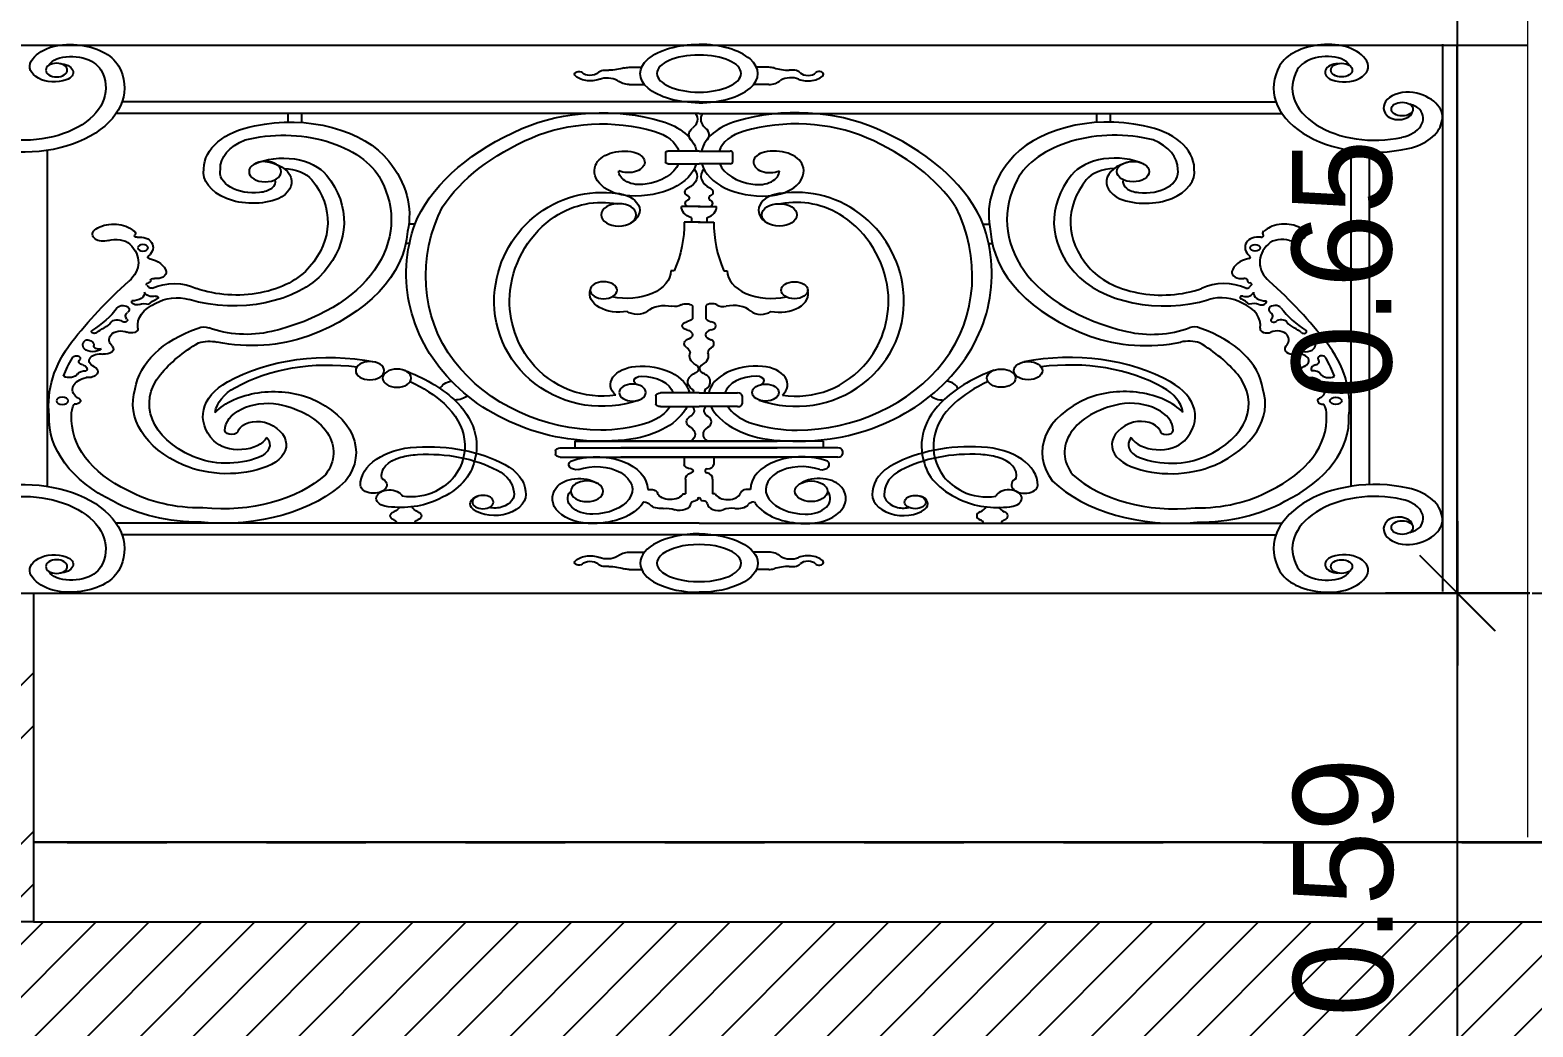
# Model space of a CAD drawing. Extents: x 185 to 567, y -69 to 170.
# Drawn here: x 247.419 to 248.928, y 141.582 to 142.583 of the extents above; entities that cross this region are included whole.
import ezdxf

# ---------------------------------------------------------------- set-up
doc = ezdxf.new("R2010")
doc.units = 0
doc.header["$LTSCALE"] = 0.25
doc.header["$MEASUREMENT"] = 0
doc.header["$PDMODE"] = 35
doc.header["$PDSIZE"] = -1
for name, pattern in [('DOT2', [0.125, 0, -0.125]), ('HIDDEN', [9.525, 6.35, -3.175]), ('LEVELS 2$0$DOT2', [0.125, 0, -0.125])]:
    doc.linetypes.add(name, pattern=pattern)
doc.layers.get('0').update_dxf_attribs({"linetype": 'CONTINUOUS'})
doc.layers.get('Defpoints').update_dxf_attribs({"linetype": 'CONTINUOUS'})
for name, color, linetype in [('A-DR', 3, 'CONTINUOUS'), ('A-ELV 2', 21, 'CONTINUOUS'), ('A-FORGEE', 1, 'CONTINUOUS'), ('A-HAT', 1, 'CONTINUOUS'), ('A-IDM', 221, 'CONTINUOUS'), ('A-SEC', 11, 'CONTINUOUS'), ('A-SECHAT', 8, 'CONTINUOUS'), ('A-SECLAS', 94, 'CONTINUOUS'), ('A-WLSEC', 7, 'CONTINUOUS'), ('LEVELS 2$0$A-HATCH', 112, 'CONTINUOUS')]:
    doc.layers.add(name, color=color, linetype=linetype)
doc.styles.add('XARAB', font='xarab.shx')
doc.dimstyles.new('DIM50', dxfattribs={"dimtxt": 0.1, "dimasz": 0.06, "dimexe": 0.1, "dimexo": 0, "dimgap": 0.05, "dimtad": 1, "dimzin": 3, "dimdsep": 46, "dimtxsty": 'XARAB', "dimblk": 'DTICK', "dimcen": 0.09, "dimclrd": 256, "dimclre": 5, "dimclrt": 3, "dimadec": 0, "dimazin": 3, "dimtfac": 1, "dimtix": 1, "dimtmove": 2, "dimatfit": 0, "dimldrblk": 'DTICK', "dimfxl": 0.15, "dimtolj": 1, "dimtzin": 3, "dimlwd": -3, "dimlwe": -3, "dimarcsym": 0})

# ---------------------------------------------------------------- blocks, each defined once
blk = doc.blocks.new('LEVELS 2')
at = {"layer": 'LEVELS 2$0$A-HATCH', "linetype": 'LEVELS 2$0$DOT2', "ltscale": 2}
blk.add_line((189.3891, 40.672, 0), (204.6446, 40.672, 0), dxfattribs=at)
blk = doc.blocks.new('slid')
at = {"linetype": 'HIDDEN', "lineweight": 0}
blk.add_line((0, -2.15, 0), (0, 0.045, 0), dxfattribs=at)
blk = doc.blocks.new('A$C50FD488D')
for p, q in [((1.18136, -0.09984), (1.18136, -0.64928)), ((1.19102, -0.64825), (1.19102, -0.10089)), ((0.65482, -0.123), (0.6628, -0.123)), ((0.74518, -0.123), (0.7372, -0.123)), ((0.65482, -0.14034), (0.66468, -0.14034)), ((0.74518, -0.14034), (0.73532, -0.14034)), ((0.7, -0.15777), (0.32637, -0.15777)), ((0.7, -0.15777), (1.07363, -0.15777)), ((0.7, -0.16936), (0.32253, -0.16936)), ((0.43378, -0.16936), (0.43378, -0.17803)), ((0.44259, -0.16936), (0.44259, -0.17839)), ((0.7, -0.16936), (1.07747, -0.16936)), ((0.95741, -0.16936), (0.95741, -0.17839)), ((0.96622, -0.16936), (0.96622, -0.17803)), ((0.27787, -0.20638), (0.27787, -0.54362)), ((0.6783, -0.20866), (0.6783, -0.21829)), ((0.7, -0.20721), (0.67977, -0.20721)), ((0.7, -0.20721), (0.72023, -0.20721)), ((0.7217, -0.20866), (0.7217, -0.21829)), ((1.12213, -0.20638), (1.12213, -0.54362)), ((1.13388, -0.20809), (1.13388, -0.54191)), ((0.67977, -0.21974), (0.7, -0.21974)), ((0.72023, -0.21974), (0.7, -0.21974)), ((0.70062, -0.26266), (0.68868, -0.26266)), ((0.69938, -0.26266), (0.71132, -0.26266)), ((0.5161, -0.28044), (0.51206, -0.28044)), ((0.70062, -0.27835), (0.6904, -0.27835)), ((0.69504, -0.2742), (0.69504, -0.27835)), ((0.69938, -0.27835), (0.7096, -0.27835)), ((0.70496, -0.2742), (0.70496, -0.27835)), ((0.8839, -0.28044), (0.88794, -0.28044)), ((0.51252, -0.29974), (0.51017, -0.29974)), ((0.88748, -0.29974), (0.88983, -0.29974)), ((0.68394, -0.32715), (0.68183, -0.32715)), ((0.71606, -0.32715), (0.71817, -0.32715)), ((0.69569, -0.36231), (0.69569, -0.37537)), ((0.70431, -0.36231), (0.70431, -0.37537)), ((0.6721, -0.45275), (0.6721, -0.46065)), ((0.7, -0.44985), (0.67504, -0.44985)), ((0.7, -0.44985), (0.72496, -0.44985)), ((0.7279, -0.45275), (0.7279, -0.46065)), ((0.67504, -0.46354), (0.7, -0.46354)), ((0.72496, -0.46354), (0.7, -0.46354)), ((0.61006, -0.5051), (0.7, -0.5051)), ((0.61961, -0.49837), (0.7, -0.49837)), ((0.61961, -0.49837), (0.61961, -0.5051)), ((0.7, -0.49837), (0.64933, -0.49837)), ((0.7, -0.5051), (0.64933, -0.5051)), ((0.7, -0.49837), (0.75067, -0.49837)), ((0.78039, -0.49837), (0.7, -0.49837)), ((0.7, -0.5051), (0.75067, -0.5051)), ((0.78994, -0.5051), (0.7, -0.5051)), ((0.78039, -0.49837), (0.78039, -0.5051)), ((0.60712, -0.508), (0.60712, -0.51129)), ((0.61006, -0.51418), (0.7, -0.51418)), ((0.7, -0.51418), (0.64933, -0.51418)), ((0.6904, -0.51418), (0.6904, -0.52157)), ((0.7, -0.51418), (0.75067, -0.51418)), ((0.78994, -0.51418), (0.7, -0.51418)), ((0.7096, -0.51418), (0.7096, -0.52157)), ((0.79288, -0.508), (0.79288, -0.51129)), ((0.69129, -0.53649), (0.69129, -0.55113)), ((0.70871, -0.53649), (0.70871, -0.55113)), ((0.68964, -0.55113), (0.69129, -0.55113)), ((0.71036, -0.55113), (0.70871, -0.55113)), ((0.7, -0.58064), (0.32253, -0.58064)), ((0.7, -0.58064), (1.07747, -0.58064)), ((0.7, -0.59223), (0.32637, -0.59223)), ((0.7, -0.59223), (1.07363, -0.59223)), ((0.65482, -0.60966), (0.66468, -0.60966)), ((0.74518, -0.60966), (0.73532, -0.60966)), ((0.65482, -0.627), (0.6628, -0.627)), ((0.74518, -0.627), (0.7372, -0.627))]:
    blk.add_line(p, q)
at = {"extrusion": (0, 0, -1)}
for centre, major_axis, ratio, start_param, end_param in [((0.29208, -0.12577), (-0.02613, 0), 0.986193, 0.359204, 1.773868), ((0.29336, -0.13245), (-0.03261, 0), 0.986193, 1.693369, 2.794993), ((0.7, -0.12934), (-0.0381, 0), 0.770201, 4.712389, 7.853982), ((0.28234, -0.12216), (0.01573, 0), 0.986193, 1.044957, 3.500797), ((0.29208, -0.12577), (0.01401, 0), 0.986193, 3.500797, 4.101526), ((0.29336, -0.13245), (0.02049, 0), 0.986193, 4.240292, 5.936586), ((0.7, -0.12934), (-0.02725, 0.00032), 0.684091, 4.704331, 7.845923), ((0.28579, -0.12802), (-0.00887, 0), 0.986193, 1.609909, 4.186549), ((0.26246, -0.14359), (-0.05339, 0), 0.986193, 2.793121, 3.920657), ((0.26246, -0.14359), (-0.06551, 0), 0.986193, 2.793121, 3.920657), ((0.63914, -0.13124), (-0.00547, 0), 0.986193, 0.548305, 1.353902), ((0.63996, -0.13594), (0.01029, 0), 0.986193, 4.517077, 4.873859), ((0.64132, -0.10278), (0.02346, 0), 0.986193, 1.128208, 1.558447), ((0.65482, -0.13167), (0.00879, 0), 0.986193, 4.310092, 4.712389), ((0.62217, -0.13001), (-0.0028, 0), 0.986193, -0.347364, 2.45784), ((0.62945, -0.12541), (-0.0114, 0), 0.986193, 4.153001, 5.767627), ((0.62945, -0.12541), (-0.00588, 0), 0.986193, 3.689898, 5.767627), ((0.64061, -0.14288), (0.00954, 0), 0.986193, 4.147409, 5.443922), ((0.64502, -0.13803), (-0.00206, 0.00206), 1, 1.523847, 1.779943), ((0.65482, -0.13167), (0.00879, 0), 0.986193, 1.570796, 2.558971), ((0.63714, -0.25944), (0.09203, 0), 0.986193, 4.113809, 5.142554), ((0.43525, -0.2481), (-0.07106, 0), 0.986193, 1.239292, 2.685863), ((0.68441, -0.17513), (-0.01453, 0), 0.986193, 2.72718, 3.810715), ((0.26246, -0.14359), (-0.05339, 0), 0.986193, 3.920657, 5.048192), ((0.42433, -0.22451), (0.04497, 0), 0.986193, 3.136144, 4.437415), ((0.68299, -0.32574), (-0.17341, 0), 0.986193, 0.307207, 0.972216), ((0.63714, -0.25944), (0.08074, 0), 0.986193, 4.113809, 5.142554), ((0.65884, -0.21279), (-0.03999, 0), 0.986193, 2.000961, 2.99964), ((0.70438, -0.1907), (0.01093, 0), 0.986193, 2.526413, 3.810715), ((0.26246, -0.14359), (-0.06551, 0), 0.986193, 3.920657, 5.048192), ((0.43081, -0.25696), (-0.06671, 0), 0.986193, 1.189802, 2.81634), ((0.68299, -0.32574), (0.16211, 0), 0.986193, 3.544055, 4.113809), ((0.65884, -0.21279), (-0.02869, 0), 0.986193, 2.000961, 2.94312), ((0.42433, -0.22451), (0.03433, 0), 0.986193, 3.117833, 4.149148), ((0.43059, -0.24533), (0.03162, 0), 0.986193, 4.08399, 5.814843), ((0.65131, -0.22577), (-0.0189, 0), 0.986193, 0.23755, 1.917148), ((0.65408, -0.21819), (-0.01072, 0), 0.986193, 1.917148, 5.316293), ((0.67977, -0.20866), (0.00147, 0), 0.986193, 3.141593, 4.712389), ((0.41898, -0.22772), (0.01041, 0), 0.986193, 3.141593, 9.424778), ((0.41484, -0.23806), (-0.0213, 0), 0.986193, 1.766722, 4.073893), ((0.39346, -0.27127), (0.11896, 0), 0.986193, -0.478494, 0.140238), ((0.65749, -0.22725), (0.02526, 0), 0.986193, 1.662425, 3.379143), ((0.65884, -0.21279), (0.03999, 0), 0.986193, 0.177072, 1.662425), ((0.65884, -0.21279), (-0.02869, 0), 0.986193, 3.389621, 4.490786), ((0.67977, -0.21829), (0.00147, 0), 0.986193, 1.570796, 3.141593), ((0.41097, -0.22815), (0.0318, 0), 0.986193, 1.02315, 3.250179), ((0.41097, -0.22815), (0.02116, 0), 0.986193, 1.359839, 3.277918), ((0.43059, -0.24533), (0.02098, 0), 0.986193, -1.540418, -0.468342), ((0.3646, -0.27826), (-0.10558, 0), 0.986193, 2.67325, 3.643635), ((0.6618, -0.22718), (0.01381, 0), 0.986193, 1.325993, 3.162944), ((0.6833, -0.23234), (0.01547, 0), 0.986193, -0.501731, 0.918989), ((0.41484, -0.23806), (0.01066, 0), 0.986193, -0.207114, 1.517375), ((0.3646, -0.27826), (0.09494, 0), 0.986193, -0.468342, 0.502042), ((0.37379, -0.27592), (-0.12688, 0), 0.986193, 2.81634, 3.559374), ((0.63724, -0.35871), (0, 0.11017), 0.634622, -1.455899, 0.198074), ((0.64411, -0.2665), (-0.01744, 0), 0.986193, 1.67343, 3.999532), ((0.69562, -0.24827), (0.00484, 0), 0.986193, 2.222604, 4.060581), ((0.69103, -0.2542), (0.00273, 0), 0.986193, -0.918989, 0.918989), ((0.70135, -0.26335), (-0.01269, 0), 0.986193, -1.050198, 0.054521), ((0.69513, -0.2595), (0.00403, 0), 0.986193, 2.222604, 4.060581), ((0.32088, -0.29532), (0.01518, 0), 0.986193, 3.767232, 5.474069), ((0.63637, -0.33037), (0, 0.16799), 0.749863, 2.987054, 5.054443), ((0.51178, -0.28018), (0.17862, 0), 0.986193, -0.010351, 0.269948), ((0.31433, -0.29066), (-0.0071, 0), 0.986193, 4.239124, 6.908824), ((0.29982, -0.3171), (0.04569, 0), 0.986193, -0.809116, -0.712984), ((0.33585, -0.29211), (0.00146, 0), 0.986193, 1.387681, 3.665061), ((0.33155, -0.28966), (-0.00351, 0), 0.986193, 2.51217, 3.665061), ((0.38206, -0.28246), (0.1293, 0), 0.986193, 0.040903, 1.04538), ((0.32244, -0.30629), (-0.0107, 0), 0.986193, 1.097531, 2.553849), ((0.30357, -0.31869), (0.03339, 0), 0.986193, -0.587743, 0.619356), ((0.33764, -0.30168), (-0.00841, 0), 0.986193, 1.387681, 2.785357), ((0.33205, -0.30373), (-0.01438, 0), 0.986193, 2.785357, 3.792328), ((0.34447, -0.31356), (0.00147, 0), 0.986193, 1.906583, 3.426498), ((0.34555, -0.31387), (-0.00182, 0.00182), 1, 5.778964, 6.141834), ((0.33855, -0.33029), (0.0165, 0), 0.986193, -1.23501, -0.133651), ((0.34867, -0.32895), (-0.00629, 0), 0.986193, 3.007942, 4.929364), ((0.39855, -0.29664), (0.06685, 0), 0.986193, 0.502042, 2.015089), ((0.40047, -0.29893), (0.05342, 0), 0.986193, 0.481174, 2.075535), ((0.38283, -0.27988), (-0.11699, 0), 0.986193, 3.559374, 4.361123), ((0.65337, -0.32699), (0.02846, 0), 0.986193, 0.005829, 1.918893), ((0.69358, -0.5929), (-0.44559, 0), 0.986193, 0.456975, 0.619356), ((0.34365, -0.34075), (0.00156, 0), 0.986193, 2.393715, 4.557851), ((0.34314, -0.33746), (0.00181, 0), 0.986193, -0.253663, 1.416259), ((0.34658, -0.33658), (-0.00175, 0), 0.986193, -0.253663, 2.002078), ((0.35996, -0.36409), (0.02426, 0), 0.986193, 4.095125, 5.362212), ((0.63821, -0.34673), (0.00867, 0), 0.986193, 3.141593, 9.424778), ((0.33272, -0.34932), (-0.0083, 0), 0.986193, 3.078791, 4.711877), ((0.34609, -0.34809), (0.00514, 0), 0.986193, 1.224743, 3.000432), ((0.33885, -0.34514), (-0.00499, 0), 0.986193, 2.393715, 2.865382), ((0.34507, -0.3434), (-0.00147, 0), 0.986193, 4.095125, 6.006974), ((0.63724, -0.35811), (0, 0.10524), 0.664345, 2.792693, 4.826957), ((0.64813, -0.35015), (-0.01891, 0), 0.986193, 4.424307, 6.467477), ((0.3359, -0.3583), (0.00328, 0), 0.986193, 1.056125, 3.391753), ((0.36292, -0.38158), (-0.02643, 0), 0.986193, -0.122631, 0.984654), ((0.341, -0.3672), (-0.00708, 0), 0.986193, 1.056125, 1.960136), ((0.3617, -0.37298), (-0.02187, 0), 0.986193, 0.60362, 0.944428), ((0.34833, -0.35419), (-0.00144, 0), 0.986193, 1.218517, 4.325141), ((0.3617, -0.37298), (0.01888, 0), 0.986193, 3.923198, 5.156681), ((0.24619, -0.32819), (0.08535, 0), 0.986193, 0.444529, 0.783696), ((0.32695, -0.36613), (-0.00411, 0), 0.986193, 0.444529, 3.917405), ((0.33428, -0.37263), (-0.00575, 0), 0.986193, -0.597423, 0.701205), ((0.65985, -0.36293), (-0.00819, 0), 0.986193, 3.762001, 5.60071), ((0.67771, -0.37595), (0.01401, 0), 0.986193, 3.787884, 5.054616), ((0.68408, -0.35653), (-0.0067, 0), 0.986193, 3.987504, 4.964118), ((0.69173, -0.36505), (-0.00484, 0), 0.986193, 0.845912, 2.529622), ((0.30661, -0.3735), (0.01383, 0), 0.986193, 0.400155, 0.940269), ((0.32307, -0.38037), (-0.00404, 0), 0.986193, 0.400155, 2.512824), ((0.32791, -0.3769), (0.00194, 0), 0.986193, -0.597423, 2.512824), ((0.69343, -0.3825), (0.00433, 0), 0.986193, 1.875147, 4.408038), ((0.69036, -0.37288), (-0.00589, 0), 0.986193, 3.583441, 4.408038), ((0.30846, -0.38818), (-0.00191, 0), 0.986193, 3.7565, 6.59316), ((0.32707, -0.40115), (0.02088, 0), 0.986193, 3.756501, 4.081862), ((0.32564, -0.39459), (0.00706, 0), 0.986193, 3.578144, 5.326019), ((0.33227, -0.3853), (0.00445, 0), 0.986193, -0.122631, 2.184426), ((0.41367, -0.45311), (-0.0791, 0), 0.986193, 0.094175, 1.069333), ((0.37927, -0.3901), (0.00656, 0), 0.986193, 4.127294, 5.247131), ((0.40677, -0.3443), (0.04741, 0), 0.986193, 1.219531, 2.105538), ((0.69056, -0.3915), (0.00524, 0), 0.986193, -1.266445, 1.266445), ((0.30857, -0.40164), (-0.00766, 0), 0.986193, -0.544841, 0.757911), ((0.30314, -0.40134), (-0.00496, 0), 0.986193, 1.545099, 3.312198), ((0.33018, -0.39668), (-0.01208, 0), 0.986193, -0.557759, 0.436551), ((0.38287, -0.41419), (-0.01644, 0), 0.986193, 1.131987, 1.889406), ((0.41066, -0.3311), (-0.07228, 0), 0.986193, 4.186973, 5.030999), ((0.6963, -0.40051), (-0.00587, 0), 0.986193, -0.780965, 0.780965), ((0.4242, -0.46228), (0.14541, 0), 0.986193, 3.070847, 3.598568), ((0.3074, -0.40234), (-0.00629, 0), 0.986193, 3.685922, 5.738345), ((0.31124, -0.40272), (0.00326, 0), 0.986193, 1.079241, 3.312198), ((0.31539, -0.40578), (-0.00536, 0), 0.986193, 2.583833, 4.9735), ((0.45906, -0.48745), (0.12193, 0), 0.986193, 3.626248, 3.961743), ((0.45999, -0.51155), (-0.09864, 0), 0.986193, 0.847252, 1.876614), ((0.68676, -0.40983), (0.00756, 0), 0.986193, -0.780965, -0.059676), ((0.4249, -0.46367), (-0.13981, 0), 0.986193, 0.223137, 0.363351), ((0.29676, -0.41515), (-0.00258, 0), 0.986193, 0.190764, 3.677531), ((0.3022, -0.41834), (-0.00375, 0), 0.986193, -1.206139, 0.535939), ((0.31218, -0.41761), (0.00705, 0), 0.986193, 2.192956, 4.9735), ((0.45999, -0.51155), (-0.09098, 0), 0.986193, 0.847252, 1.775558), ((0.4869, -0.42748), (0.00925, 0), 0.986193, 3.141593, 9.424778), ((0.70597, -0.41264), (0.01212, 0), 0.986193, 2.301082, 3.417667), ((0.30218, -0.43262), (-0.00495, 0), 0.986193, 0.367059, 1.782679), ((0.29929, -0.42587), (-0.00441, 0), 0.986193, 1.935454, 3.61259), ((0.30439, -0.42832), (-0.00631, 0), 0.986193, 2.192956, 4.91313), ((0.50436, -0.43502), (0.00925, 0), 0.986193, 3.141593, 9.424778), ((0.45999, -0.51155), (0.09864, 0), 0.986193, -1.051426, -0.604473), ((0.66133, -0.44152), (-0.01866, 0), 0.986193, -0.611101, 1.440214), ((0.66294, -0.45362), (0.03104, 0), 0.986193, 4.581806, 6.159658), ((0.69421, -0.42559), (0.0055, 0), 0.986193, -0.84051, 0.965496), ((0.29223, -0.42884), (-0.00571, 0), 0.986193, 3.508652, 5.408534), ((0.30691, -0.44633), (0.01266, 0), 0.986193, 2.444401, 4.409658), ((0.40933, -0.46068), (0.06529, 0), 0.986193, 2.176291, 3.613177), ((0.6625, -0.4377), (0.00464, 0), 0.986193, 1.87872, 4.710272), ((0.66276, -0.45365), (0.02081, 0), 0.986193, 4.699759, 6.096997), ((0.7035, -0.43883), (-0.01083, 0), 0.986193, -0.769176, 0.965496), ((0.40933, -0.46068), (0.07593, 0), 0.986193, 2.176291, 3.342001), ((0.4259, -0.4735), (-0.04715, 0), 0.986193, -0.551208, 0.847252), ((0.4259, -0.4735), (0.03949, 0), 0.986193, 3.247905, 3.988844), ((0.42463, -0.4926), (-0.04471, 0), 0.986193, 0.555033, 2.128552), ((0.45999, -0.51155), (0.09098, 0), 0.986193, -0.95037, -0.604473), ((0.54189, -0.44742), (-0.00969, 0), 0.986193, 0.203134, 1.344916), ((0.69384, -0.44805), (0.00262, 0), 0.986193, -0.769176, 0.769176), ((0.28765, -0.45782), (0.0038, 0), 0.986193, 3.141593, 9.424778), ((0.29589, -0.45768), (0.00362, 0), 0.986193, -1.200664, 1.691177), ((0.41163, -0.50958), (0.06623, 0), 0.986193, -0.984044, 0.45567), ((0.4724, -0.5031), (0.08356, 0), 0.986193, -0.604473, 0.213243), ((0.54189, -0.44742), (0.00969, 0), 0.986193, 0.579329, 1.596479), ((0.67504, -0.45275), (0.00294, 0), 0.986193, 3.141593, 4.712389), ((0.32166, -0.47093), (0.02799, 0), 0.986193, 3.087824, 3.501086), ((0.4208, -0.4878), (-0.0279, 0), 0.986193, 0.006108, 1.81447), ((0.41163, -0.50958), (-0.05167, 0), 0.986193, 1.883649, 3.597263), ((0.4724, -0.5031), (-0.0759, 0), 0.986193, 2.537119, 3.56788), ((0.64472, -0.44819), (0.05007, 0), 0.986193, 0.31332, 1.348449), ((0.65041, -0.45123), (0.03333, 0), 0.986193, 0.38402, 1.030313), ((0.67504, -0.46065), (-0.00294, 0), 0.986193, 4.712389, 6.283185), ((0.68897, -0.46759), (0.0079, 0), 0.986193, -0.546224, 0.81588), ((0.38528, -0.47561), (0.10617, 0), 0.986193, 2.22596, 3.172079), ((0.38539, -0.47558), (0.09174, 0), 0.986193, 2.216856, 3.176603), ((0.41429, -0.49177), (0.01355, 0), 0.986193, 3.494217, 5.041103), ((0.69969, -0.47882), (-0.00775, 0), 0.986193, -0.81588, 0.81588), ((0.40669, -0.50186), (-0.02598, 0), 0.986193, 2.049556, 4.160152), ((0.68771, -0.49138), (0.00973, 0), 0.986193, -0.81588, 0.81588), ((0.40214, -0.4879), (-0.01926, 0), 0.986193, 3.502327, 5.731977), ((0.39723, -0.48731), (0.00434, 0), 0.986193, -0.037495, 3.068222), ((0.40669, -0.50186), (0.01534, 0), 0.986193, -0.500246, 1.018559), ((0.51948, -0.54241), (-0.03881, 0), 0.986193, -0.010266, 1.508225), ((0.52434, -0.58085), (-0.07806, 0), 0.986193, 1.477321, 2.262749), ((0.61006, -0.508), (0.00294, 0), 0.986193, 3.141593, 4.712389), ((0.39432, -0.48206), (0.03892, 0), 0.986193, 1.018559, 2.176291), ((0.5144, -0.53264), (-0.01998, 0), 0.986193, -0.153938, 1.183318), ((0.51985, -0.54317), (-0.03194, 0), 0.986193, 1.15152, 1.500262), ((0.52434, -0.58085), (-0.07039, 0), 0.986193, 1.477321, 2.262749), ((0.61006, -0.51129), (-0.00294, 0), 0.986193, 4.712389, 6.283185), ((0.63352, -0.54677), (0.03322, 0), 0.986193, 4.187766, 6.285251), ((0.39432, -0.48206), (0.04956, 0), 0.986193, 1.018559, 2.176291), ((0.4992, -0.51189), (-0.05556, 0), 0.986193, 3.300043, 4.143488), ((0.55014, -0.54998), (-0.03749, 0), 0.986193, 2.265705, 3.10214), ((0.62087, -0.52178), (-0.00525, 0), 0.986193, 4.527174, 6.98995), ((0.63352, -0.54677), (-0.02333, 0), 0.986193, 1.046173, 3.586786), ((0.69503, -0.52142), (0.00463, 0), 0.986193, 1.620238, 3.108149), ((0.3915, -0.48645), (-0.08099, 0), 0.986193, 3.748469, 4.870759), ((0.4992, -0.51189), (-0.0479, 0), 0.986193, 3.629804, 4.033873), ((0.55014, -0.54998), (0.02983, 0), 0.986193, -0.875887, -0.023874), ((0.62234, -0.55181), (-0.01633, 0), 0.986193, 0.44789, 2.354725), ((0.69761, -0.53574), (-0.00637, 0), 0.986193, -0.119702, 1.112412), ((0.69376, -0.52804), (-0.00233, 0), 0.986193, 2.029181, 4.254004), ((0.26246, -0.60641), (0.06551, 0), 0.986193, 4.376586, 5.504121), ((0.39146, -0.48676), (0.09527, 0), 0.986193, 0.581027, 1.717764), ((0.48921, -0.54218), (-0.00856, 0), 0.986193, 2.258777, 6.210372), ((0.63032, -0.5559), (0.02532, 0), 0.986193, 1.521268, 3.60072), ((0.26246, -0.60641), (0.05339, 0), 0.986193, 4.376586, 5.504121), ((0.37751, -0.49435), (-0.07198, 0), 0.986193, 4.695569, 5.430246), ((0.49953, -0.55566), (-0.00856, 0), 0.986193, -1.220497, 2.8792), ((0.51379, -0.53048), (-0.02407, 0), 0.986193, 4.01445, 4.96415), ((0.56039, -0.56117), (0.00859, 0), 0.986193, 2.449744, 4.261139), ((0.56003, -0.55941), (0.00684, 0), 0.986193, 3.141593, 9.424778), ((0.56595, -0.55185), (-0.01425, 0), 0.986193, 2.957403, 4.232351), ((0.56595, -0.55185), (0.02191, 0), 0.986193, -0.154706, 1.090758), ((0.6309, -0.55587), (0.01593, 0), 0.986193, 1.544729, 3.589483), ((0.66821, -0.55164), (-0.00509, 0), 0.986193, 1.277223, 2.908786), ((0.68149, -0.54854), (0.00856, 0), 0.986193, 0.31267, 2.908786), ((0.70051, -0.55583), (0.000869, 0.000869), 1, 3.843332, 5.068991), ((0.26246, -0.60641), (-0.06551, 0), 0.986193, 2.362528, 3.490064), ((0.37751, -0.49435), (-0.08654, 0), 0.986193, 4.712389, 5.430246), ((0.50672, -0.52572), (0.03971, 0), 0.986193, 0.971295, 1.828835), ((0.49778, -0.5619), (0.0086, 0), 0.986193, 0.273969, 1.011735), ((0.52246, -0.5619), (-0.0086, 0), 0.986193, -1.011735, -0.273969), ((0.56771, -0.55518), (0.01044, 0), 0.986193, 1.090758, 1.92466), ((0.63062, -0.54541), (-0.02654, 0), 0.986193, 3.586786, 4.686322), ((0.63187, -0.54649), (0.03483, 0), 0.986193, 0.432203, 1.57951), ((0.63352, -0.54677), (0.02333, 0.02333), 1, 1.165751, 1.225211), ((0.66292, -0.56489), (0.00605, 0), 0.986193, -1.339211, -0.50515), ((0.67505, -0.55827), (0.00781, 0), 0.986193, 1.353928, 2.636442), ((0.68729, -0.56068), (-0.00726, 0), 0.986193, 3.205723, 5.116798), ((0.6979, -0.56135), (0.00336, 0), 0.986193, 3.205723, 4.562542), ((0.69706, -0.55592), (-0.00221, 0), 0.986193, 3.148587, 4.562542), ((0.26246, -0.60641), (0.05339, 0), 0.986193, -0.779064, 0.348471), ((0.50495, -0.5732), (0.00492, 0), 0.986193, 2.129858, 4.153328), ((0.51529, -0.5732), (-0.00492, 0), 0.986193, 2.129858, 4.153328), ((0.56771, -0.55518), (-0.0181, 0), 0.986193, 4.232351, 5.591336), ((0.67886, -0.57532), (0.00989, 0), 0.986193, 4.495521, 5.311814), ((0.50008, -0.58086), (-0.00425, 0), 0.986193, 2.129858, 3.088852), ((0.52015, -0.58086), (-0.00425, 0), 0.986193, 0.05274, 1.011735), ((0.7, -0.62066), (-0.0381, 0), 0.770201, 7.853982, 10.995574), ((0.7, -0.62066), (-0.02725, 0.00032), 0.684091, 1.562738, 4.704331), ((0.28234, -0.62784), (-0.01573, 0), 0.986193, -0.359204, 2.096636), ((0.62945, -0.62459), (0.0114, 0), 0.986193, 3.657151, 5.271777), ((0.65482, -0.61833), (-0.00879, 0), 0.986193, 0.582622, 1.570796), ((0.28396, -0.6242), (0.00696, 0), 0.986193, 3.141593, 9.424778), ((0.28579, -0.62198), (0.00887, 0), 0.986193, -1.044957, 1.531684), ((0.62217, -0.61999), (0.0028, 0), 0.986193, 0.683753, 3.488957), ((0.62945, -0.62459), (0.00588, 0), 0.986193, 3.657151, 5.73488), ((0.63914, -0.61876), (0.00547, 0), 0.986193, 1.78769, 2.593288), ((0.64061, -0.60712), (0.00954, 0), 0.986193, 0.839263, 2.135776), ((0.64502, -0.61197), (0.00206, 0.00206), 1, 1.36165, 1.617745), ((0.29208, -0.62423), (-0.01401, 0), 0.986193, -0.959933, -0.359204), ((0.29336, -0.61755), (-0.02049, 0), 0.986193, 3.488192, 5.184486), ((0.29336, -0.61755), (0.03261, 0), 0.986193, 0.3466, 1.448224), ((0.63996, -0.61406), (0.01029, 0), 0.986193, 1.409326, 1.766108), ((0.64132, -0.64722), (0.02346, 0), 0.986193, -1.558447, -1.128208), ((0.65482, -0.61833), (0.00879, 0), 0.986193, 1.570796, 1.973093), ((0.29208, -0.62423), (0.02613, 0), 0.986193, 1.367724, 2.782388)]:
    blk.add_ellipse(centre, major_axis=major_axis, ratio=ratio, start_param=start_param, end_param=end_param, dxfattribs=at)
for centre, major_axis, ratio, start_param, end_param in [((0.7, -0.12934), (0.0381, 0), 0.770201, 4.712389, 7.853982), ((1.10664, -0.13245), (0.03261, 0), 0.986193, 1.693369, 2.794993), ((1.10792, -0.12577), (0.02613, 0), 0.986193, 0.359204, 1.773868), ((0.7, -0.12934), (0.02725, 0.00032), 0.684091, 4.704331, 7.845923), ((1.10664, -0.13245), (-0.02049, 0), 0.986193, 4.240292, 5.936586), ((1.11766, -0.12216), (-0.01573, 0), 0.986193, 1.044957, 3.500797), ((1.10792, -0.12577), (-0.01401, 0), 0.986193, 3.500797, 4.101526), ((0.74518, -0.13167), (-0.00879, 0), 0.986193, 4.310092, 4.712389), ((0.75868, -0.10278), (-0.02346, 0), 0.986193, 1.128208, 1.558447), ((0.76004, -0.13594), (-0.01029, 0), 0.986193, 4.517077, 4.873859), ((0.76086, -0.13124), (0.00547, 0), 0.986193, 0.548305, 1.353902), ((1.13754, -0.14359), (0.06551, 0), 0.986193, 2.793121, 3.920657), ((1.13754, -0.14359), (0.05339, 0), 0.986193, 2.793121, 3.920657), ((1.11421, -0.12802), (0.00887, 0), 0.986193, 1.609909, 4.186549), ((0.75498, -0.13803), (0.00206, 0.00206), 1, 1.523847, 1.779943), ((0.75939, -0.14288), (-0.00954, 0), 0.986193, 4.147409, 5.443922), ((0.77055, -0.12541), (0.0114, 0), 0.986193, 4.153001, 5.767627), ((0.77055, -0.12541), (0.00588, 0), 0.986193, 3.689898, 5.767627), ((0.77783, -0.13001), (0.0028, 0), 0.986193, -0.347364, 2.45784), ((0.74518, -0.13167), (-0.00879, 0), 0.986193, 1.570796, 2.558971), ((1.15901, -0.16346), (-0.01573, 0), 0.986193, 4.340517, 6.796357), ((1.15523, -0.17302), (-0.02613, 0), 0.986193, 2.925853, 4.340517), ((0.76286, -0.25944), (-0.09203, 0), 0.986193, 4.113809, 5.142554), ((1.1553, -0.16501), (-0.00696, 0), 0.986193, 3.141593, 9.424778), ((1.14844, -0.1742), (-0.02049, 0), 0.986193, 1.904728, 3.601022), ((1.15523, -0.17302), (-0.01401, 0), 0.986193, 3.739788, 4.340517), ((0.71559, -0.17513), (0.01453, 0), 0.986193, 2.72718, 3.810715), ((0.96475, -0.2481), (0.07106, 0), 0.986193, 1.239292, 2.685863), ((1.15303, -0.16679), (-0.00887, 0), 0.986193, 0.513172, 3.089812), ((0.74116, -0.21279), (0.03999, 0), 0.986193, 2.000961, 2.99964), ((0.69562, -0.1907), (-0.01093, 0), 0.986193, 2.526413, 3.810715), ((0.76286, -0.25944), (-0.08074, 0), 0.986193, 4.113809, 5.142554), ((0.71701, -0.32574), (0.17341, 0), 0.986193, 0.307207, 0.972216), ((0.97567, -0.22451), (-0.04497, 0), 0.986193, 3.136144, 4.437415), ((1.13754, -0.14359), (0.05339, 0), 0.986193, 3.920657, 5.048192), ((1.14844, -0.1742), (-0.03261, 0), 0.986193, 1.904728, 3.006352), ((0.74116, -0.21279), (0.02869, 0), 0.986193, 2.000961, 2.94312), ((0.71701, -0.32574), (-0.16211, 0), 0.986193, 3.544055, 4.113809), ((0.96919, -0.25696), (0.06671, 0), 0.986193, 1.189802, 2.81634), ((1.13754, -0.14359), (0.06551, 0), 0.986193, 3.920657, 5.048192), ((0.97567, -0.22451), (-0.03433, 0), 0.986193, 3.117833, 4.149148), ((0.72023, -0.20866), (-0.00147, 0), 0.986193, 3.141593, 4.712389), ((0.74592, -0.21819), (0.01072, 0), 0.986193, 1.917148, 5.316293), ((0.74869, -0.22577), (0.0189, 0), 0.986193, 0.23755, 1.917148), ((0.96941, -0.24533), (-0.03162, 0), 0.986193, 4.08399, 5.814843), ((0.74116, -0.21279), (-0.03999, 0), 0.986193, 0.177072, 1.662425), ((0.74116, -0.21279), (0.02869, 0), 0.986193, 3.389621, 4.490786), ((0.72023, -0.21829), (-0.00147, 0), 0.986193, 1.570796, 3.141593), ((0.74251, -0.22725), (-0.02526, 0), 0.986193, 1.662425, 3.379143), ((1.00654, -0.27127), (-0.11896, 0), 0.986193, -0.478494, 0.140238), ((0.98516, -0.23806), (0.0213, 0), 0.986193, 1.766722, 4.073893), ((0.98102, -0.22772), (-0.01041, 0), 0.986193, 3.141593, 9.424778), ((0.7167, -0.23234), (-0.01547, 0), 0.986193, -0.501731, 0.918989), ((0.7382, -0.22718), (-0.01381, 0), 0.986193, 1.325993, 3.162944), ((1.0354, -0.27826), (0.10558, 0), 0.986193, 2.67325, 3.643635), ((0.96941, -0.24533), (-0.02098, 0), 0.986193, -1.540418, -0.468342), ((0.98903, -0.22815), (-0.0318, 0), 0.986193, 1.02315, 3.250179), ((0.98903, -0.22815), (-0.02116, 0), 0.986193, 1.359839, 3.277918), ((1.02621, -0.27592), (0.12688, 0), 0.986193, 2.81634, 3.559374), ((1.0354, -0.27826), (-0.09494, 0), 0.986193, -0.468342, 0.502042), ((0.98516, -0.23806), (-0.01066, 0), 0.986193, -0.207114, 1.517375), ((0.70897, -0.2542), (-0.00273, 0), 0.986193, -0.918989, 0.918989), ((0.70438, -0.24827), (-0.00484, 0), 0.986193, 2.222604, 4.060581), ((0.75589, -0.2665), (0.01744, 0), 0.986193, 1.67343, 3.999532), ((0.76276, -0.35871), (0, 0.11017), 0.634622, -1.455899, 0.198074), ((0.69865, -0.26335), (0.01269, 0), 0.986193, -1.050198, 0.054521), ((0.70487, -0.2595), (-0.00403, 0), 0.986193, 2.222604, 4.060581), ((0.88822, -0.28018), (-0.17862, 0), 0.986193, -0.010351, 0.269948), ((0.76363, -0.33037), (0, 0.16799), 0.749863, 2.987054, 5.054443), ((1.07912, -0.29532), (-0.01518, 0), 0.986193, 3.767232, 5.474069), ((1.01794, -0.28246), (-0.1293, 0), 0.986193, 0.040903, 1.04538), ((1.06415, -0.29211), (-0.00146, 0), 0.986193, 1.387681, 3.665061), ((1.06845, -0.28966), (0.00351, 0), 0.986193, 2.51217, 3.665061), ((1.10018, -0.3171), (-0.04569, 0), 0.986193, -0.809116, -0.712984), ((1.08567, -0.29066), (0.0071, 0), 0.986193, 4.239124, 6.908824), ((1.06795, -0.30373), (0.01438, 0), 0.986193, 2.785357, 3.792328), ((1.06236, -0.30168), (0.00841, 0), 0.986193, 1.387681, 2.785357), ((1.09643, -0.31869), (-0.03339, 0), 0.986193, -0.587743, 0.619356), ((1.07756, -0.30629), (0.0107, 0), 0.986193, 1.097531, 2.553849), ((1.06145, -0.33029), (-0.0165, 0), 0.986193, -1.23501, -0.133651), ((1.05553, -0.31356), (-0.00147, 0), 0.986193, 1.906583, 3.426498), ((1.05445, -0.31387), (0.00182, 0.00182), 1, 5.778964, 6.141834), ((0.74663, -0.32699), (-0.02846, 0), 0.986193, 0.005829, 1.918893), ((1.01717, -0.27988), (0.11699, 0), 0.986193, 3.559374, 4.361123), ((1.00145, -0.29664), (-0.06685, 0), 0.986193, 0.502042, 2.015089), ((0.99953, -0.29893), (-0.05342, 0), 0.986193, 0.481174, 2.075535), ((1.05133, -0.32895), (0.00629, 0), 0.986193, 3.007942, 4.929364), ((0.76179, -0.34673), (-0.00867, 0), 0.986193, 3.141593, 9.424778), ((1.04004, -0.36409), (-0.02426, 0), 0.986193, 4.095125, 5.362212), ((1.05342, -0.33658), (0.00175, 0), 0.986193, -0.253663, 2.002078), ((1.05686, -0.33746), (-0.00181, 0), 0.986193, -0.253663, 1.416259), ((1.05635, -0.34075), (-0.00156, 0), 0.986193, 2.393715, 4.557851), ((0.70642, -0.5929), (0.44559, 0), 0.986193, 0.456975, 0.619356), ((0.76276, -0.35811), (0, 0.10524), 0.664345, 2.792693, 4.826957), ((0.75187, -0.35015), (0.01891, 0), 0.986193, 4.424307, 6.467477), ((1.05391, -0.34809), (-0.00514, 0), 0.986193, 1.224743, 3.000432), ((1.05493, -0.3434), (0.00147, 0), 0.986193, 4.095125, 6.006974), ((1.06115, -0.34514), (0.00499, 0), 0.986193, 2.393715, 2.865382), ((1.06728, -0.34932), (0.0083, 0), 0.986193, 3.078791, 4.711877), ((1.0383, -0.37298), (-0.01888, 0), 0.986193, 3.923198, 5.156681), ((1.05167, -0.35419), (0.00144, 0), 0.986193, 1.218517, 4.325141), ((1.0383, -0.37298), (0.02187, 0), 0.986193, 0.60362, 0.944428), ((1.03708, -0.38158), (0.02643, 0), 0.986193, -0.122631, 0.984654), ((1.059, -0.3672), (0.00708, 0), 0.986193, 1.056125, 1.960136), ((1.0641, -0.3583), (-0.00328, 0), 0.986193, 1.056125, 3.391753), ((0.70827, -0.36505), (0.00484, 0), 0.986193, 0.845912, 2.529622), ((0.71592, -0.35653), (0.0067, 0), 0.986193, 3.987504, 4.964118), ((0.72229, -0.37595), (-0.01401, 0), 0.986193, 3.787884, 5.054616), ((0.74015, -0.36293), (0.00819, 0), 0.986193, 3.762001, 5.60071), ((1.07305, -0.36613), (0.00411, 0), 0.986193, 0.444529, 3.917405), ((1.06572, -0.37263), (0.00575, 0), 0.986193, -0.597423, 0.701205), ((1.15381, -0.32819), (-0.08535, 0), 0.986193, 0.444529, 0.783696), ((0.70964, -0.37288), (0.00589, 0), 0.986193, 3.583441, 4.408038), ((0.70657, -0.3825), (-0.00433, 0), 0.986193, 1.875147, 4.408038), ((1.07209, -0.3769), (-0.00194, 0), 0.986193, -0.597423, 2.512824), ((1.07693, -0.38037), (0.00404, 0), 0.986193, 0.400155, 2.512824), ((1.09339, -0.3735), (-0.01383, 0), 0.986193, 0.400155, 0.940269), ((0.70944, -0.3915), (-0.00524, 0), 0.986193, -1.266445, 1.266445), ((0.99323, -0.3443), (-0.04741, 0), 0.986193, 1.219531, 2.105538), ((1.02073, -0.3901), (-0.00656, 0), 0.986193, 4.127294, 5.247131), ((0.98633, -0.45311), (0.0791, 0), 0.986193, 0.094175, 1.069333), ((1.06773, -0.3853), (-0.00445, 0), 0.986193, -0.122631, 2.184426), ((1.07436, -0.39459), (-0.00706, 0), 0.986193, 3.578144, 5.326019), ((1.07293, -0.40115), (-0.02088, 0), 0.986193, 3.756501, 4.081862), ((1.09154, -0.38818), (0.00191, 0), 0.986193, 3.7565, 6.59316), ((0.7037, -0.40051), (0.00587, 0), 0.986193, -0.780965, 0.780965), ((0.98934, -0.3311), (0.07228, 0), 0.986193, 4.186973, 5.030999), ((1.01713, -0.41419), (0.01644, 0), 0.986193, 1.131987, 1.889406), ((1.06982, -0.39668), (0.01208, 0), 0.986193, -0.557759, 0.436551), ((1.09686, -0.40134), (0.00496, 0), 0.986193, 1.545099, 3.312198), ((1.09143, -0.40164), (0.00766, 0), 0.986193, -0.544841, 0.757911), ((0.71324, -0.40983), (-0.00756, 0), 0.986193, -0.780965, -0.059676), ((0.94001, -0.51155), (0.09864, 0), 0.986193, 0.847252, 1.876614), ((0.94094, -0.48745), (-0.12193, 0), 0.986193, 3.626248, 3.961743), ((1.08461, -0.40578), (0.00536, 0), 0.986193, 2.583833, 4.9735), ((1.08876, -0.40272), (-0.00326, 0), 0.986193, 1.079241, 3.312198), ((1.0926, -0.40234), (0.00629, 0), 0.986193, 3.685922, 5.738345), ((0.9758, -0.46228), (-0.14541, 0), 0.986193, 3.070847, 3.598568), ((0.69403, -0.41264), (-0.01212, 0), 0.986193, 2.301082, 3.417667), ((0.9131, -0.42748), (-0.00925, 0), 0.986193, 3.141593, 9.424778), ((0.94001, -0.51155), (0.09098, 0), 0.986193, 0.847252, 1.775558), ((1.08782, -0.41761), (-0.00705, 0), 0.986193, 2.192956, 4.9735), ((1.0978, -0.41834), (0.00375, 0), 0.986193, -1.206139, 0.535939), ((1.10324, -0.41515), (0.00258, 0), 0.986193, 0.190764, 3.677531), ((0.9751, -0.46367), (0.13981, 0), 0.986193, 0.223137, 0.363351), ((0.70579, -0.42559), (-0.0055, 0), 0.986193, -0.84051, 0.965496), ((0.73706, -0.45362), (-0.03104, 0), 0.986193, 4.581806, 6.159658), ((0.73867, -0.44152), (0.01866, 0), 0.986193, -0.611101, 1.440214), ((0.94001, -0.51155), (-0.09864, 0), 0.986193, -1.051426, -0.604473), ((0.89564, -0.43502), (-0.00925, 0), 0.986193, 3.141593, 9.424778), ((1.09561, -0.42832), (0.00631, 0), 0.986193, 2.192956, 4.91313), ((1.10071, -0.42587), (0.00441, 0), 0.986193, 1.935454, 3.61259), ((1.09782, -0.43262), (0.00495, 0), 0.986193, 0.367059, 1.782679), ((0.6965, -0.43883), (0.01083, 0), 0.986193, -0.769176, 0.965496), ((0.73724, -0.45365), (-0.02081, 0), 0.986193, 4.699759, 6.096997), ((0.7375, -0.4377), (-0.00464, 0), 0.986193, 1.87872, 4.710272), ((0.99067, -0.46068), (-0.06529, 0), 0.986193, 2.176291, 3.613177), ((1.09309, -0.44633), (-0.01266, 0), 0.986193, 2.444401, 4.409658), ((1.10777, -0.42884), (0.00571, 0), 0.986193, 3.508652, 5.408534), ((0.70616, -0.44805), (-0.00262, 0), 0.986193, -0.769176, 0.769176), ((0.85811, -0.44742), (0.00969, 0), 0.986193, 0.203134, 1.344916), ((0.94001, -0.51155), (-0.09098, 0), 0.986193, -0.95037, -0.604473), ((0.97537, -0.4926), (0.04471, 0), 0.986193, 0.555033, 2.128552), ((0.9741, -0.4735), (-0.03949, 0), 0.986193, 3.247905, 3.988844), ((0.9741, -0.4735), (0.04715, 0), 0.986193, -0.551208, 0.847252), ((0.99067, -0.46068), (-0.07593, 0), 0.986193, 2.176291, 3.342001), ((0.72496, -0.45275), (-0.00294, 0), 0.986193, 3.141593, 4.712389), ((0.9276, -0.5031), (-0.08356, 0), 0.986193, -0.604473, 0.213243), ((0.85811, -0.44742), (-0.00969, 0), 0.986193, 0.579329, 1.596479), ((0.98837, -0.50958), (-0.06623, 0), 0.986193, -0.984044, 0.45567), ((1.10411, -0.45768), (-0.00362, 0), 0.986193, -1.200664, 1.691177), ((1.11235, -0.45782), (-0.0038, 0), 0.986193, 3.141593, 9.424778), ((0.71103, -0.46759), (-0.0079, 0), 0.986193, -0.546224, 0.81588), ((0.75528, -0.44819), (-0.05007, 0), 0.986193, 0.31332, 1.348449), ((0.74959, -0.45123), (-0.03333, 0), 0.986193, 0.38402, 1.030313), ((0.72496, -0.46065), (0.00294, 0), 0.986193, 4.712389, 6.283185), ((0.9276, -0.5031), (0.0759, 0), 0.986193, 2.537119, 3.56788), ((0.98837, -0.50958), (0.05167, 0), 0.986193, 1.883649, 3.597263), ((0.9792, -0.4878), (0.0279, 0), 0.986193, 0.006108, 1.81447), ((1.07834, -0.47093), (-0.02799, 0), 0.986193, 3.087824, 3.501086), ((0.70031, -0.47882), (0.00775, 0), 0.986193, -0.81588, 0.81588), ((0.98571, -0.49177), (-0.01355, 0), 0.986193, 3.494217, 5.041103), ((1.01461, -0.47558), (-0.09174, 0), 0.986193, 2.216856, 3.176603), ((1.01472, -0.47561), (-0.10617, 0), 0.986193, 2.22596, 3.172079), ((0.71229, -0.49138), (-0.00973, 0), 0.986193, -0.81588, 0.81588), ((0.99331, -0.50186), (0.02598, 0), 0.986193, 2.049556, 4.160152), ((0.99331, -0.50186), (-0.01534, 0), 0.986193, -0.500246, 1.018559), ((0.99786, -0.4879), (0.01926, 0), 0.986193, 3.502327, 5.731977), ((1.00277, -0.48731), (-0.00434, 0), 0.986193, -0.037495, 3.068222), ((0.78994, -0.508), (-0.00294, 0), 0.986193, 3.141593, 4.712389), ((0.87566, -0.58085), (0.07806, 0), 0.986193, 1.477321, 2.262749), ((0.88052, -0.54241), (0.03881, 0), 0.986193, -0.010266, 1.508225), ((0.76648, -0.54677), (-0.03322, 0), 0.986193, 4.187766, 6.285251), ((0.78994, -0.51129), (0.00294, 0), 0.986193, 4.712389, 6.283185), ((0.87566, -0.58085), (0.07039, 0), 0.986193, 1.477321, 2.262749), ((0.88015, -0.54317), (0.03194, 0), 0.986193, 1.15152, 1.500262), ((0.8856, -0.53264), (0.01998, 0), 0.986193, -0.153938, 1.183318), ((1.00568, -0.48206), (-0.03892, 0), 0.986193, 1.018559, 2.176291), ((0.70497, -0.52142), (-0.00463, 0), 0.986193, 1.620238, 3.108149), ((0.76648, -0.54677), (0.02333, 0), 0.986193, 1.046173, 3.586786), ((0.77913, -0.52178), (0.00525, 0), 0.986193, 4.527174, 6.98995), ((0.84986, -0.54998), (0.03749, 0), 0.986193, 2.265705, 3.10214), ((0.9008, -0.51189), (0.05556, 0), 0.986193, 3.300043, 4.143488), ((1.00568, -0.48206), (-0.04956, 0), 0.986193, 1.018559, 2.176291), ((0.70624, -0.52804), (0.00233, 0), 0.986193, 2.029181, 4.254004), ((0.70239, -0.53574), (0.00637, 0), 0.986193, -0.119702, 1.112412), ((0.77766, -0.55181), (0.01633, 0), 0.986193, 0.44789, 2.354725), ((0.84986, -0.54998), (-0.02983, 0), 0.986193, -0.875887, -0.023874), ((0.9008, -0.51189), (0.0479, 0), 0.986193, 3.629804, 4.033873), ((1.0085, -0.48645), (0.08099, 0), 0.986193, 3.748469, 4.870759), ((0.76968, -0.5559), (-0.02532, 0), 0.986193, 1.521268, 3.60072), ((0.91079, -0.54218), (0.00856, 0), 0.986193, 2.258777, 6.210372), ((1.00854, -0.48676), (-0.09527, 0), 0.986193, 0.581027, 1.717764), ((1.13754, -0.60641), (-0.06551, 0), 0.986193, 4.376586, 5.504121), ((0.69949, -0.55583), (-0.000869, 0.000869), 1, 3.843332, 5.068991), ((0.71851, -0.54854), (-0.00856, 0), 0.986193, 0.31267, 2.908786), ((0.73179, -0.55164), (0.00509, 0), 0.986193, 1.277223, 2.908786), ((0.7691, -0.55587), (-0.01593, 0), 0.986193, 1.544729, 3.589483), ((0.83405, -0.55185), (-0.02191, 0), 0.986193, -0.154706, 1.090758), ((0.83405, -0.55185), (0.01425, 0), 0.986193, 2.957403, 4.232351), ((0.83997, -0.55941), (-0.00684, 0), 0.986193, 3.141593, 9.424778), ((0.83961, -0.56117), (-0.00859, 0), 0.986193, 2.449744, 4.261139), ((0.88621, -0.53048), (0.02407, 0), 0.986193, 4.01445, 4.96415), ((0.90047, -0.55566), (0.00856, 0), 0.986193, -1.220497, 2.8792), ((1.02249, -0.49435), (0.07198, 0), 0.986193, 4.695569, 5.430246), ((1.13754, -0.60641), (-0.05339, 0), 0.986193, 4.376586, 5.504121), ((1.14844, -0.5758), (0.03261, 0), 0.986193, 0.13524, 1.236864), ((0.70294, -0.55592), (0.00221, 0), 0.986193, 3.148587, 4.562542), ((0.7021, -0.56135), (-0.00336, 0), 0.986193, 3.205723, 4.562542), ((0.71271, -0.56068), (0.00726, 0), 0.986193, 3.205723, 5.116798), ((0.72495, -0.55827), (-0.00781, 0), 0.986193, 1.353928, 2.636442), ((0.73708, -0.56489), (-0.00605, 0), 0.986193, -1.339211, -0.50515), ((0.76648, -0.54677), (-0.02333, 0.02333), 1, 1.165751, 1.225211), ((0.76813, -0.54649), (-0.03483, 0), 0.986193, 0.432203, 1.57951), ((0.76938, -0.54541), (0.02654, 0), 0.986193, 3.586786, 4.686322), ((0.83229, -0.55518), (-0.01044, 0), 0.986193, 1.090758, 1.92466), ((0.89328, -0.52572), (-0.03971, 0), 0.986193, 0.971295, 1.828835), ((0.87754, -0.5619), (0.0086, 0), 0.986193, -1.011735, -0.273969), ((0.90222, -0.5619), (-0.0086, 0), 0.986193, 0.273969, 1.011735), ((1.02249, -0.49435), (0.08654, 0), 0.986193, 4.712389, 5.430246), ((1.13754, -0.60641), (0.06551, 0), 0.986193, 2.362528, 3.490064), ((1.14844, -0.5758), (-0.02049, 0), 0.986193, 2.682163, 4.378457), ((0.72114, -0.57532), (-0.00989, 0), 0.986193, 4.495521, 5.311814), ((0.83229, -0.55518), (0.0181, 0), 0.986193, 4.232351, 5.591336), ((0.88471, -0.5732), (0.00492, 0), 0.986193, 2.129858, 4.153328), ((0.89505, -0.5732), (-0.00492, 0), 0.986193, 2.129858, 4.153328), ((1.13754, -0.60641), (-0.05339, 0), 0.986193, -0.779064, 0.348471), ((1.15303, -0.58321), (0.00887, 0), 0.986193, 0.05178, 2.628421), ((1.15523, -0.57698), (0.02613, 0), 0.986193, -1.198924, 0.21574), ((0.87985, -0.58086), (0.00425, 0), 0.986193, 0.05274, 1.011735), ((0.89992, -0.58086), (0.00425, 0), 0.986193, 2.129858, 3.088852), ((1.15901, -0.58654), (0.01573, 0), 0.986193, 2.628421, 5.084261), ((1.1553, -0.58499), (-0.00696, 0), 0.986193, 3.141593, 9.424778), ((0.7, -0.62066), (0.0381, 0), 0.770201, 7.853982, 10.995574), ((1.15523, -0.57698), (0.01401, 0), 0.986193, -1.198924, -0.598195), ((0.7, -0.62066), (0.02725, 0.00032), 0.684091, 1.562738, 4.704331), ((0.74518, -0.61833), (0.00879, 0), 0.986193, 0.582622, 1.570796), ((0.77055, -0.62459), (-0.0114, 0), 0.986193, 3.657151, 5.271777), ((1.11766, -0.62784), (0.01573, 0), 0.986193, -0.359204, 2.096636), ((0.75498, -0.61197), (-0.00206, 0.00206), 1, 1.36165, 1.617745), ((0.75939, -0.60712), (-0.00954, 0), 0.986193, 0.839263, 2.135776), ((0.76086, -0.61876), (-0.00547, 0), 0.986193, 1.78769, 2.593288), ((0.77055, -0.62459), (-0.00588, 0), 0.986193, 3.657151, 5.73488), ((0.77783, -0.61999), (-0.0028, 0), 0.986193, 0.683753, 3.488957), ((1.11421, -0.62198), (-0.00887, 0), 0.986193, -1.044957, 1.531684), ((1.11604, -0.6242), (-0.00696, 0), 0.986193, 3.141593, 9.424778), ((0.74518, -0.61833), (-0.00879, 0), 0.986193, 1.570796, 1.973093), ((0.75868, -0.64722), (-0.02346, 0), 0.986193, -1.558447, -1.128208), ((0.76004, -0.61406), (-0.01029, 0), 0.986193, 1.409326, 1.766108), ((1.10664, -0.61755), (-0.03261, 0), 0.986193, 0.3466, 1.448224), ((1.10664, -0.61755), (0.02049, 0), 0.986193, 3.488192, 5.184486), ((1.10792, -0.62423), (0.01401, 0), 0.986193, -0.959933, -0.359204), ((1.10792, -0.62423), (-0.02613, 0), 0.986193, 1.367724, 2.782388)]:
    blk.add_ellipse(centre, major_axis=major_axis, ratio=ratio, start_param=start_param, end_param=end_param)
for centre, major_axis in [((0.28396, -0.1258), (-0.00696, 0)), ((0.64801, -0.27112), (-0.01135, 0)), ((0.3399, -0.30422), (-0.00331, 0)), ((0.65694, -0.44955), (-0.00865, 0)), ((0.62742, -0.54861), (-0.01052, 0))]:
    blk.add_ellipse(centre, major_axis=major_axis, ratio=0.986193, dxfattribs=at)
for centre, major_axis in [((1.11604, -0.1258), (0.00696, 0)), ((0.75199, -0.27112), (0.01135, 0)), ((1.0601, -0.30422), (0.00331, 0)), ((0.74306, -0.44955), (0.00865, 0)), ((0.77258, -0.54861), (0.01052, 0))]:
    blk.add_ellipse(centre, major_axis=major_axis, ratio=0.986193)
for points, knots in [([(0.57771, -0.34679), (0.57993, -0.31642), (0.59141, -0.28831), (0.61901, -0.26021), (0.63343, -0.2561), (0.6471, -0.25997)], [4.827286, 4.827286, 4.827286, 4.827286, 5.70956, 5.70956, 6.446715, 6.446715, 6.446715, 6.446715]), ([(0.82229, -0.34679), (0.82007, -0.31642), (0.80859, -0.28831), (0.78099, -0.26021), (0.76657, -0.2561), (0.7529, -0.25997)], [4.827286, 4.827286, 4.827286, 4.827286, 5.70956, 5.70956, 6.446715, 6.446715, 6.446715, 6.446715]), ([(0.66756, -0.47941), (0.65527, -0.48546), (0.6458, -0.48722), (0.63637, -0.48722), (0.59997, -0.48722), (0.56289, -0.46139), (0.51924, -0.37334), (0.51768, -0.31222), (0.53383, -0.26312)], [6.027743, 6.027743, 6.027743, 6.027743, 6.283185, 6.283185, 6.283185, 7.269804, 7.269804, 8.291248, 8.291248, 8.291248, 8.291248]), ([(0.73244, -0.47941), (0.74473, -0.48546), (0.7542, -0.48722), (0.76363, -0.48722), (0.80003, -0.48722), (0.83711, -0.46139), (0.88076, -0.37334), (0.88232, -0.31222), (0.86617, -0.26312)], [6.027743, 6.027743, 6.027743, 6.027743, 6.283185, 6.283185, 6.283185, 7.269804, 7.269804, 8.291248, 8.291248, 8.291248, 8.291248]), ([(0.64605, -0.45208), (0.62596, -0.45676), (0.60473, -0.44518), (0.58075, -0.39844), (0.57578, -0.37206), (0.57771, -0.34682)], [6.123586, 6.123586, 6.123586, 6.123586, 7.196425, 7.196425, 7.96855, 7.96855, 7.96855, 7.96855]), ([(0.75395, -0.45208), (0.77404, -0.45676), (0.79527, -0.44518), (0.81925, -0.39844), (0.82422, -0.37206), (0.82229, -0.34682)], [6.123586, 6.123586, 6.123586, 6.123586, 7.196425, 7.196425, 7.96855, 7.96855, 7.96855, 7.96855])]:
    blk.add_open_spline(points, degree=3, knots=knots)
blk = doc.blocks.new('DTICK')
for p, q in [((0, 1.207), (0, -1.207)), ((-1.207, 0), (1.207, 0))]:
    blk.add_line(p, q)
at = {"color": 3}
blk.add_line((-0.629, -0.629), (0.629, 0.629), dxfattribs=at)
blk = doc.blocks.new('*D1599')
at = {"layer": 'A-IDM', "color": 5, "linetype": 'DOT2', "lineweight": -3, "transparency": 16777216}
for p, q in [((248.5271, 142.0175), (248.952, 142.0175)), ((248.52, 141.4275), (248.952, 141.4275))]:
    blk.add_line(p, q, dxfattribs=at)
at = {"layer": 'A-IDM', "lineweight": -3, "transparency": 16777216}
blk.add_line((248.852, 141.4875), (248.852, 141.9575), dxfattribs=at)
at = {"layer": 'Defpoints', "color": 0, "transparency": 16777216}
for p in [(248.5271, 142.0175, 0), (248.852, 142.0175), (248.52, 141.4275)]:
    blk.add_point(p, dxfattribs=at)
at = {"layer": 'A-IDM', "lineweight": -3, "transparency": 16777216, "xscale": 0.06, "yscale": 0.06, "zscale": 0.06}
for p, rotation in [((248.852, 142.0175), 90), ((248.852, 141.4275), 270)]:
    blk.add_blockref('DTICK', p, dxfattribs=dict(at, rotation=rotation))
at = {"layer": 'A-IDM', "color": 3, "transparency": 16777216, "insert": (248.7379, 141.7225), "char_height": 0.1, "attachment_point": 5, "rotation": 90, "style": 'XARAB'}
blk.add_mtext('\\A1;0.59', dxfattribs=at)
blk = doc.blocks.new('*D1601')
at = {"layer": 'A-IDM', "color": 5, "linetype": 'DOT2', "lineweight": -3, "transparency": 16777216}
for p, q in [((248.5273, 142.6675), (248.9522, 142.6675)), ((248.5273, 142.0175), (248.9522, 142.0175))]:
    blk.add_line(p, q, dxfattribs=at)
at = {"layer": 'A-IDM', "lineweight": -3, "transparency": 16777216}
blk.add_line((248.8522, 142.0775), (248.8522, 142.6075), dxfattribs=at)
at = {"layer": 'Defpoints', "color": 0, "transparency": 16777216}
for p in [(248.5273, 142.6675, 0), (248.8522, 142.6675), (248.5273, 142.0175, 0)]:
    blk.add_point(p, dxfattribs=at)
at = {"layer": 'A-IDM', "lineweight": -3, "transparency": 16777216, "xscale": 0.06, "yscale": 0.06, "zscale": 0.06}
for p, rotation in [((248.8522, 142.6675), 90), ((248.8522, 142.0175), 270)]:
    blk.add_blockref('DTICK', p, dxfattribs=dict(at, rotation=rotation))
at = {"layer": 'A-IDM', "color": 3, "transparency": 16777216, "insert": (248.7366, 142.3425), "char_height": 0.1, "attachment_point": 5, "rotation": 90, "style": 'XARAB'}
blk.add_mtext('\\A1;0.65', dxfattribs=at)

msp = doc.modelspace()

# ---------------------------------------------------------------- hatches: boundary and pattern name
at = {"layer": 'A-HAT'}
h = msp.add_hatch(dxfattribs=at)
h.set_pattern_fill('ANSI32', color=256, scale=0.3, style=0)
h.set_pattern_definition([(45, (247.17278, 141.68746), (-0.07955, 0.07955), []), (45, (247.22581, 141.68746), (-0.07955, 0.07955), [])])
h.paths.add_polyline_path([(247.1728, 141.6875), (247.4228, 141.6875), (247.4228, 142.0176), (247.1728, 142.0176)])
at = {"layer": 'A-SECHAT'}
h = msp.add_hatch(dxfattribs=at)
h.set_pattern_fill('ANSI31', color=256, scale=0.3, style=0)
h.set_pattern_definition([(45, (247.172777, 141.42746), (-0.026516504, 0.026516504), [])])
h.paths.add_polyline_path([(266.3928, 141.4275), (266.6428, 141.4275), (268.3928, 141.4275), (268.3928, 141.6875), (268.1428, 141.6875), (259.1528, 141.6875), (258.9028, 141.6875), (256.6628, 141.6875), (256.4128, 141.6875), (247.4228, 141.6875), (247.1728, 141.6875), (247.1728, 141.4275), (248.9228, 141.4275), (249.1728, 141.4275), (256.4128, 141.4275), (256.6628, 141.4275), (258.9028, 141.4275), (259.1528, 141.4275)])

# ---------------------------------------------------------------- linework, layer by layer
at = {"layer": 'A-ELV 2'}
for p, q in [((247.2628, 142.5676, 0), (248.9228, 142.5675, 0)), ((247.4228, 142.0176, 0), (248.9228, 142.0175, 0))]:
    msp.add_line(p, q, dxfattribs=at)
at = {"layer": 'A-SEC'}
for p, q in [((247.4228, 141.7676, 0), (247.4628, 141.7676, 0)), ((247.4228, 141.6875), (247.1728, 141.6875))]:
    msp.add_line(p, q, dxfattribs=at)
at = {"layer": 'A-SECLAS'}
for p, q in [((247.4228, 141.7675, 0), (256.4128, 141.7675, 0)), ((256.4128, 141.7675), (247.4228, 141.7675))]:
    msp.add_line(p, q, dxfattribs=at)
at = {"layer": 'A-WLSEC'}
for p, q in [((247.1728, 142.0176), (247.4228, 142.0176)), ((247.4228, 142.0176), (247.4228, 141.6875)), ((247.4228, 141.6875), (256.4128, 141.6875))]:
    msp.add_line(p, q, dxfattribs=at)

# ---------------------------------------------------------------- block references
at = {"layer": 'A-DR', "xscale": -1}
msp.add_blockref('slid', (248.9228, 143.9226, 0), dxfattribs=at)
at = {"layer": 'A-FORGEE', "xscale": 1.549999999999955}
msp.add_blockref('A$C50FD488D', (247.0059, 142.6684, 0), dxfattribs=at)
at = {"layer": 'A-WLSEC', "color": 6}
msp.add_blockref('LEVELS 2', (46.6675, 101.0954), dxfattribs=at)

# ---------------------------------------------------------------- dimensions: what is measured, and where the dimension line sits
at = {"layer": 'A-IDM'}
for base, p1, p2, picture, middle in [((248.8522, 142.6675, 0), (248.5273, 142.0175, 0), (248.5273, 142.6675, 0), '*D1601', (248.7366, 142.3425, 0)), ((248.852, 142.0175, 0), (248.52, 141.4275, 0), (248.5271, 142.0175, 0), '*D1599', (248.7379, 141.7225, 0))]:
    dim = msp.add_linear_dim(base=base, p1=p1, p2=p2, angle=90, dimstyle='DIM50', override={"dimatfit": 3}, dxfattribs=at)
    dim.commit()
    dim.dimension.update_dxf_attribs({"geometry": picture, "text_midpoint": middle})

doc.saveas('drawing.dxf')
